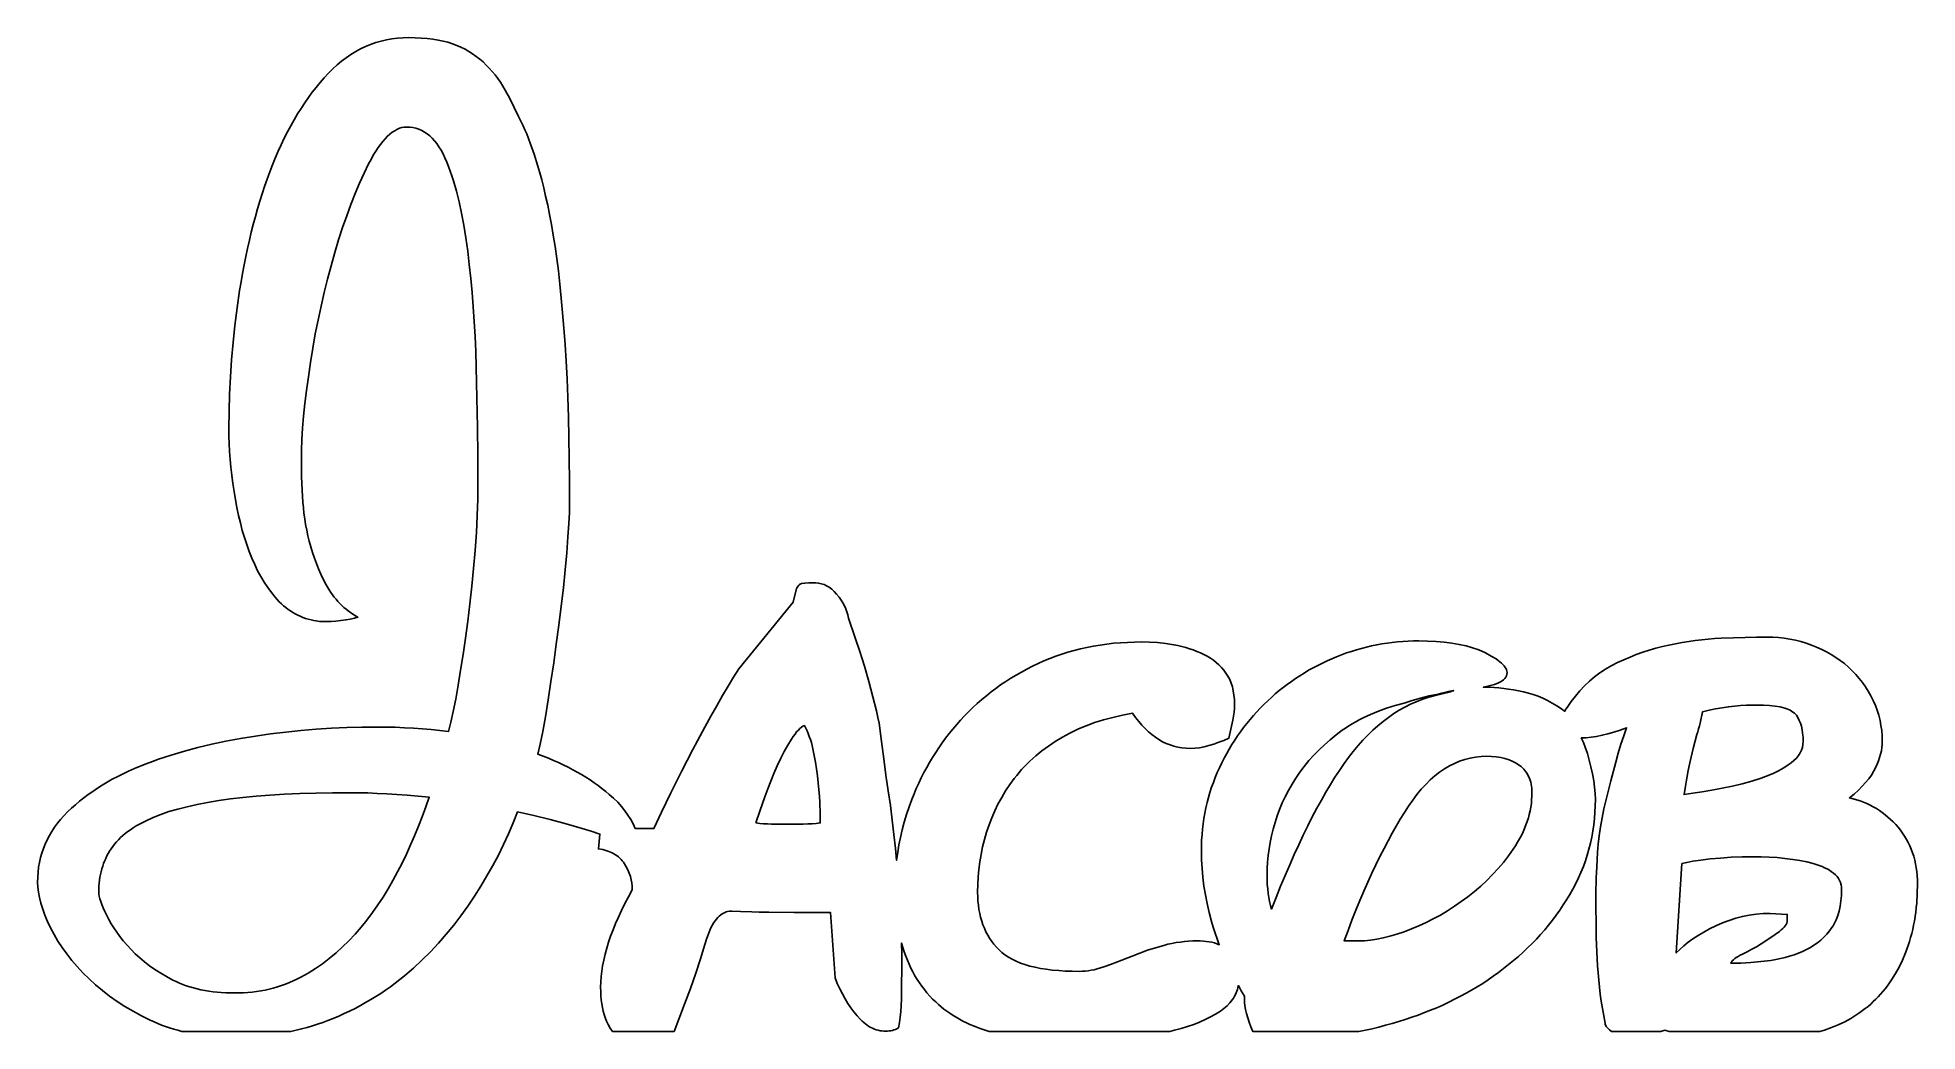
# Model space of a CAD drawing. Extents: x 48 to 189, y 17 to 91.
import ezdxf

# ---------------------------------------------------------------- set-up
doc = ezdxf.new("R2010")
doc.units = 0
doc.layers.add('CAMADA_1', color=18, linetype='CONTINUOUS')

msp = doc.modelspace()

# ---------------------------------------------------------------- linework, layer by layer
at = {"layer": 'CAMADA_1'}
for points in [[(59.07, 16.82), (67.2, 16.82), (67.61, 16.91), (68.02, 17), (68.42, 17.11), (68.82, 17.23), (69.21, 17.35), (69.6, 17.49), (69.99, 17.63), (70.37, 17.78), (70.79, 17.96), (71.2, 18.15), (71.61, 18.34), (72.01, 18.54), (72.41, 18.75), (72.8, 18.97), (73.19, 19.19), (73.56, 19.42), (73.94, 19.66), (74.3, 19.91), (74.66, 20.16), (75.02, 20.42), (75.37, 20.69), (75.71, 20.97), (76.05, 21.26), (76.38, 21.55), (77.02, 22.15), (77.65, 22.77), (78.25, 23.42), (78.83, 24.08), (79.39, 24.76), (79.93, 25.46), (80.45, 26.18), (80.95, 26.92), (81.43, 27.68), (81.88, 28.45), (82.32, 29.22), (82.73, 30), (83.12, 30.8), (83.49, 31.6), (83.84, 32.41), (84.17, 33.23), (85.39, 32.96), (86.6, 32.67), (87.8, 32.35), (88.99, 32), (89.67, 31.79), (90.33, 31.57), (90.21, 30.46), (90.54, 30.41), (90.84, 30.33), (90.99, 30.28), (91.12, 30.23), (91.25, 30.17), (91.38, 30.1), (91.5, 30.03), (91.61, 29.95), (91.72, 29.87), (91.82, 29.78), (91.91, 29.68), (92, 29.58), (92.08, 29.47), (92.16, 29.36), (92.3, 29.13), (92.42, 28.89), (92.52, 28.65), (92.61, 28.41), (92.67, 28.16), (92.72, 27.92), (92.74, 27.67), (92.75, 27.41), (92.47, 26.89), (92.2, 26.37), (91.95, 25.87), (91.72, 25.37), (91.5, 24.88), (91.31, 24.4), (91.13, 23.94), (90.98, 23.48), (90.84, 23.03), (90.72, 22.58), (90.61, 22.15), (90.53, 21.73), (90.47, 21.32), (90.42, 20.91), (90.39, 20.52), (90.38, 20.13), (90.39, 19.8), (90.4, 19.48), (90.43, 19.18), (90.47, 18.88), (90.51, 18.6), (90.57, 18.34), (90.64, 18.09), (90.72, 17.85), (90.83, 17.59), (90.95, 17.33), (91.1, 17.07), (91.28, 16.82), (95.87, 16.82), (96.65, 18.86), (97.09, 20.03), (97.49, 21.16), (97.85, 22.25), (98.17, 23.31), (98.33, 23.8), (98.49, 24.24), (98.58, 24.43), (98.66, 24.62), (98.76, 24.79), (98.85, 24.95), (98.95, 25.09), (99.04, 25.22), (99.15, 25.34), (99.25, 25.44), (99.36, 25.53), (99.47, 25.61), (99.58, 25.67), (99.7, 25.72), (99.72, 25.74), (99.76, 25.76), (99.86, 25.78), (100.01, 25.8), (100.2, 25.8), (100.83, 25.79), (101.69, 25.76), (102.25, 25.74), (102.97, 25.73), (104.86, 25.72), (107.57, 25.72), (107.91, 20.81), (108.08, 20.39), (108.27, 20), (108.46, 19.62), (108.66, 19.25), (108.87, 18.91), (109.09, 18.58), (109.32, 18.27), (109.56, 17.97), (109.81, 17.7), (109.93, 17.58), (110.06, 17.47), (110.19, 17.37), (110.32, 17.28), (110.45, 17.19), (110.59, 17.12), (110.72, 17.05), (110.86, 16.99), (111, 16.94), (111.14, 16.9), (111.28, 16.87), (111.42, 16.85), (111.57, 16.83), (111.72, 16.83), (111.84, 16.83), (111.97, 16.85), (112.09, 16.87), (112.2, 16.89), (112.32, 16.93), (112.43, 16.97), (112.54, 17.02), (112.65, 17.08), (112.73, 17.47), (112.79, 17.88), (112.83, 18.3), (112.86, 18.73), (112.88, 19.26), (112.89, 19.95), (112.9, 21.83), (112.9, 22.63), (112.89, 23.42), (112.98, 23.09), (113.09, 22.77), (113.2, 22.45), (113.32, 22.14), (113.45, 21.84), (113.59, 21.54), (113.73, 21.26), (113.89, 20.98), (114.05, 20.71), (114.23, 20.44), (114.41, 20.19), (114.6, 19.94), (114.79, 19.69), (115, 19.46), (115.21, 19.23), (115.44, 19.02), (115.64, 18.83), (115.84, 18.66), (116.06, 18.49), (116.28, 18.32), (116.5, 18.17), (116.74, 18.01), (116.98, 17.87), (117.22, 17.73), (117.48, 17.59), (117.74, 17.46), (118, 17.34), (118.28, 17.22), (118.56, 17.11), (118.85, 17.01), (119.14, 16.91), (119.44, 16.82), (132.94, 16.82), (133.3, 16.9), (133.8, 17.03), (134.28, 17.18), (134.74, 17.34), (135.17, 17.51), (135.59, 17.7), (135.99, 17.9), (136.37, 18.11), (136.73, 18.34), (137, 18.53), (137.24, 18.74), (137.45, 18.96), (137.55, 19.08), (137.64, 19.19), (137.72, 19.31), (137.79, 19.44), (137.86, 19.57), (137.91, 19.69), (137.97, 19.83), (138.01, 19.96), (138.05, 20.1), (138.08, 20.24), (138.3, 19.84), (138.53, 19.44), (138.53, 19.27), (138.54, 19.01), (138.57, 18.74), (138.62, 18.45), (138.69, 18.15), (138.78, 17.84), (138.89, 17.51), (139.02, 17.17), (139.16, 16.82), (147.09, 16.82), (147.59, 16.92), (148.09, 17.02), (148.58, 17.14), (149.08, 17.27), (149.57, 17.4), (150.07, 17.55), (150.56, 17.71), (151.06, 17.87), (151.53, 18.04), (152, 18.22), (152.46, 18.4), (152.92, 18.59), (153.37, 18.79), (153.81, 19), (154.25, 19.22), (154.68, 19.44), (155.11, 19.67), (155.52, 19.91), (155.94, 20.16), (156.35, 20.41), (156.75, 20.68), (157.14, 20.95), (157.53, 21.23), (157.92, 21.51), (158.29, 21.81), (158.66, 22.11), (159.02, 22.42), (159.37, 22.73), (159.71, 23.06), (160.04, 23.38), (160.37, 23.72), (160.68, 24.06), (160.99, 24.41), (161.28, 24.77), (161.57, 25.14), (161.85, 25.51), (162.12, 25.88), (162.38, 26.27), (162.63, 26.66), (162.87, 27.06), (163.1, 27.46), (163.32, 27.87), (163.52, 28.29), (163.7, 28.71), (163.88, 29.14), (164.03, 29.57), (164.17, 30), (164.3, 30.45), (164.41, 30.89), (164.51, 31.35), (164.59, 31.8), (164.66, 32.27), (164.71, 32.73), (164.75, 33.21), (164.77, 33.69), (164.78, 34.17), (164.76, 34.61), (164.72, 35.07), (164.66, 35.56), (164.56, 36.08), (164.45, 36.6), (164.32, 37.1), (164.18, 37.59), (164.01, 38.07), (163.88, 38.42), (163.72, 38.77), (164.09, 38.78), (164.47, 38.82), (164.87, 38.88), (165.29, 38.96), (165.72, 39.07), (166.16, 39.2), (166.63, 39.35), (167.11, 39.53), (166.9, 38.92), (166.69, 38.29), (166.49, 37.63), (166.3, 36.95), (165.93, 35.55), (165.58, 34.15), (165.42, 33.46), (165.29, 32.78), (165.17, 32.11), (165.07, 31.44), (165, 30.81), (164.95, 30.21), (164.92, 29.64), (164.9, 29.12), (164.87, 28.7), (164.84, 28.29), (164.83, 27.89), (164.82, 27.51), (164.82, 26.07), (164.83, 24.94), (164.85, 23.83), (164.89, 22.76), (164.95, 21.71), (164.98, 21.19), (165.03, 20.66), (165.08, 20.13), (165.15, 19.6), (165.22, 19.07), (165.3, 18.52), (165.4, 17.98), (165.5, 17.43), (165.5, 17.35), (165.59, 17.19), (165.7, 17.05), (165.84, 16.93), (165.99, 16.82), (169.68, 16.82), (169.98, 16.92), (170.31, 16.82), (181.57, 16.82), (181.92, 16.92), (182.44, 17.11), (182.94, 17.31), (183.43, 17.54), (183.89, 17.79), (184.34, 18.07), (184.55, 18.22), (184.76, 18.37), (184.97, 18.53), (185.17, 18.69), (185.37, 18.86), (185.56, 19.04), (185.75, 19.22), (185.93, 19.41), (186.11, 19.61), (186.28, 19.81), (186.45, 20.01), (186.62, 20.23), (186.93, 20.67), (187.22, 21.14), (187.49, 21.63), (187.74, 22.14), (187.98, 22.68), (188.08, 22.96), (188.18, 23.24), (188.28, 23.53), (188.36, 23.83), (188.44, 24.13), (188.52, 24.44), (188.58, 24.75), (188.64, 25.07), (188.69, 25.4), (188.74, 25.73), (188.78, 26.07), (188.81, 26.41), (188.85, 27.12), (188.86, 27.85), (188.86, 28.16), (188.84, 28.47), (188.81, 28.77), (188.77, 29.06), (188.72, 29.35), (188.66, 29.63), (188.59, 29.91), (188.5, 30.17), (188.41, 30.44), (188.3, 30.69), (188.18, 30.94), (188.05, 31.18), (187.91, 31.41), (187.76, 31.64), (187.6, 31.86), (187.43, 32.08), (187.24, 32.29), (187.05, 32.48), (186.86, 32.67), (186.66, 32.85), (186.45, 33.02), (186.24, 33.18), (186.02, 33.33), (185.8, 33.48), (185.56, 33.61), (185.33, 33.73), (185.09, 33.85), (184.84, 33.95), (184.58, 34.05), (184.32, 34.13), (184.06, 34.21), (183.78, 34.28), (184.13, 34.57), (184.45, 34.86), (184.73, 35.15), (184.99, 35.43), (185.22, 35.71), (185.42, 35.99), (185.59, 36.26), (185.73, 36.52), (185.85, 36.79), (185.95, 37.05), (186.04, 37.3), (186.11, 37.55), (186.17, 37.8), (186.21, 38.04), (186.23, 38.28), (186.24, 38.51), (186.23, 38.91), (186.2, 39.31), (186.14, 39.7), (186.07, 40.08), (185.98, 40.46), (185.86, 40.83), (185.72, 41.2), (185.56, 41.56), (185.39, 41.92), (185.19, 42.26), (184.98, 42.59), (184.76, 42.91), (184.52, 43.21), (184.26, 43.51), (183.99, 43.79), (183.7, 44.06), (183.4, 44.32), (183.08, 44.56), (182.76, 44.79), (182.42, 45), (182.07, 45.2), (181.71, 45.38), (181.33, 45.55), (180.95, 45.71), (180.55, 45.85), (180.15, 45.97), (179.74, 46.07), (179.33, 46.15), (178.91, 46.22), (178.48, 46.27), (178.05, 46.29), (177.6, 46.3), (176.82, 46.3), (175.99, 46.28), (175.1, 46.25), (174.18, 46.22), (173.7, 46.19), (173.22, 46.15), (172.73, 46.11), (172.25, 46.05), (171.76, 45.98), (171.27, 45.9), (170.78, 45.81), (170.28, 45.71), (169.79, 45.6), (169.29, 45.47), (168.81, 45.33), (168.32, 45.17), (167.84, 45), (167.37, 44.81), (166.9, 44.61), (166.43, 44.4), (165.97, 44.16), (165.53, 43.91), (165.12, 43.63), (164.71, 43.33), (164.33, 43.01), (163.97, 42.66), (163.62, 42.29), (163.3, 41.9), (162.97, 41.48), (162.66, 41.05), (162.57, 40.91), (162.48, 40.75), (162.36, 40.85), (162.24, 40.94), (161.9, 41.17), (161.55, 41.37), (161.2, 41.56), (160.85, 41.73), (160.49, 41.88), (160.13, 42.01), (159.77, 42.12), (159.4, 42.21), (159.03, 42.29), (158.66, 42.36), (158.29, 42.42), (157.93, 42.47), (157.56, 42.5), (157.2, 42.53), (156.84, 42.55), (156.48, 42.55), (156.39, 42.55), (156.66, 42.61), (156.93, 42.68), (157.23, 42.77), (157.54, 42.89), (157.69, 42.96), (157.81, 43.03), (157.92, 43.12), (158.01, 43.21), (158.08, 43.31), (158.13, 43.41), (158.16, 43.53), (158.17, 43.65), (158.16, 43.75), (158.14, 43.85), (158.1, 43.94), (158.04, 44.04), (157.97, 44.15), (157.87, 44.25), (157.77, 44.35), (157.64, 44.46), (157.5, 44.56), (157.35, 44.67), (156.98, 44.89), (156.55, 45.12), (156.06, 45.35), (155.6, 45.5), (155.11, 45.64), (154.59, 45.76), (154.04, 45.85), (153.47, 45.93), (152.86, 45.98), (152.23, 46.01), (151.57, 46.02), (151.17, 46.02), (150.77, 46), (150.37, 45.98), (149.98, 45.95), (149.59, 45.91), (149.2, 45.86), (148.81, 45.8), (148.43, 45.73), (148.04, 45.65), (147.66, 45.56), (147.28, 45.46), (146.91, 45.36), (146.54, 45.24), (146.16, 45.12), (145.8, 44.98), (145.43, 44.84), (145.07, 44.69), (144.71, 44.53), (144.36, 44.36), (144.01, 44.19), (143.67, 44.01), (143.33, 43.82), (143, 43.62), (142.68, 43.42), (142.36, 43.21), (142.04, 42.99), (141.73, 42.77), (141.43, 42.54), (141.13, 42.3), (140.84, 42.05), (140.55, 41.8), (140.27, 41.54), (139.99, 41.27), (139.72, 41), (139.46, 40.72), (139.2, 40.43), (138.95, 40.14), (138.71, 39.84), (138.47, 39.54), (138.24, 39.23), (138.02, 38.91), (137.81, 38.59), (137.6, 38.27), (137.4, 37.93), (137.21, 37.59), (137.02, 37.25), (136.84, 36.9), (136.67, 36.54), (136.5, 36.18), (136.35, 35.81), (136.21, 35.44), (136.07, 35.07), (135.95, 34.69), (135.84, 34.31), (135.74, 33.93), (135.65, 33.54), (135.57, 33.14), (135.5, 32.74), (135.45, 32.34), (135.4, 31.94), (135.36, 31.53), (135.33, 31.11), (135.32, 30.7), (135.31, 30.28), (135.32, 29.64), (135.36, 29), (135.42, 28.35), (135.5, 27.69), (135.61, 27.04), (135.74, 26.37), (135.9, 25.7), (136.07, 25.03), (136.2, 24.6), (136.34, 24.17), (136.49, 23.74), (136.65, 23.3), (136.47, 23.37), (136.29, 23.43), (136.09, 23.48), (135.89, 23.52), (135.68, 23.55), (135.46, 23.57), (135.23, 23.58), (134.99, 23.59), (134.68, 23.58), (134.36, 23.57), (134.05, 23.54), (133.74, 23.5), (133.42, 23.46), (133.11, 23.4), (132.8, 23.33), (132.5, 23.25), (131.89, 23.07), (131.29, 22.88), (130.7, 22.67), (130.13, 22.44), (129.03, 22.01), (128.51, 21.82), (128.01, 21.64), (127.77, 21.56), (127.53, 21.49), (127.3, 21.43), (127.07, 21.39), (126.84, 21.35), (126.62, 21.32), (126.4, 21.31), (126.19, 21.3), (125.65, 21.31), (125.13, 21.33), (124.64, 21.36), (124.16, 21.4), (123.71, 21.46), (123.28, 21.53), (122.87, 21.61), (122.49, 21.7), (122.12, 21.81), (121.78, 21.93), (121.46, 22.06), (121.16, 22.21), (120.88, 22.36), (120.62, 22.53), (120.39, 22.72), (120.18, 22.91), (119.98, 23.12), (119.8, 23.33), (119.63, 23.55), (119.47, 23.78), (119.33, 24.02), (119.2, 24.27), (119.08, 24.53), (118.97, 24.79), (118.88, 25.07), (118.8, 25.35), (118.73, 25.64), (118.67, 25.94), (118.63, 26.25), (118.6, 26.57), (118.58, 26.89), (118.57, 27.23), (118.58, 27.8), (118.61, 28.37), (118.67, 28.93), (118.74, 29.49), (118.83, 30.05), (118.95, 30.61), (119.09, 31.16), (119.25, 31.72), (119.43, 32.26), (119.63, 32.79), (119.86, 33.31), (120.1, 33.82), (120.38, 34.32), (120.67, 34.8), (120.98, 35.28), (121.32, 35.74), (121.5, 35.96), (121.68, 36.18), (121.87, 36.4), (122.07, 36.61), (122.48, 37.02), (122.92, 37.42), (123.38, 37.8), (123.87, 38.16), (124.38, 38.5), (124.92, 38.83), (125.2, 38.98), (125.48, 39.13), (125.78, 39.28), (126.07, 39.41), (126.38, 39.55), (126.69, 39.67), (127.01, 39.79), (127.33, 39.91), (127.66, 40.01), (128, 40.12), (128.7, 40.3), (129.42, 40.47), (130.17, 40.61), (130.39, 40.29), (130.63, 39.99), (130.86, 39.71), (131.11, 39.46), (131.35, 39.22), (131.61, 39.01), (131.87, 38.81), (132.14, 38.64), (132.41, 38.48), (132.69, 38.35), (132.97, 38.24), (133.26, 38.14), (133.56, 38.07), (133.86, 38.02), (134.17, 37.99), (134.49, 37.98), (134.83, 37.99), (135.17, 38.03), (135.53, 38.1), (135.88, 38.19), (136.25, 38.31), (136.61, 38.44), (136.99, 38.58), (137.37, 38.74), (137.66, 40.1), (137.72, 40.39), (137.76, 40.69), (137.78, 40.99), (137.79, 41.28), (137.78, 41.63), (137.75, 41.97), (137.7, 42.28), (137.63, 42.58), (137.54, 42.87), (137.43, 43.13), (137.3, 43.38), (137.15, 43.61), (136.99, 43.83), (136.81, 44.03), (136.62, 44.22), (136.42, 44.4), (136.21, 44.57), (135.99, 44.73), (135.75, 44.87), (135.5, 45.01), (135.25, 45.13), (134.98, 45.24), (134.71, 45.35), (134.43, 45.44), (134.15, 45.53), (133.86, 45.6), (133.56, 45.67), (133.26, 45.73), (132.65, 45.82), (132.04, 45.89), (131.44, 45.93), (130.85, 45.94), (130.31, 45.93), (129.78, 45.91), (129.26, 45.88), (128.74, 45.84), (128.23, 45.78), (127.73, 45.71), (127.24, 45.63), (126.75, 45.54), (126.27, 45.43), (125.8, 45.31), (125.33, 45.18), (124.87, 45.03), (124.42, 44.88), (123.97, 44.71), (123.53, 44.53), (123.1, 44.33), (122.68, 44.13), (122.26, 43.91), (121.85, 43.69), (121.45, 43.46), (121.06, 43.23), (120.68, 42.98), (120.3, 42.73), (119.94, 42.47), (119.58, 42.2), (119.23, 41.92), (118.89, 41.64), (118.55, 41.35), (118.23, 41.05), (117.91, 40.74), (117.6, 40.42), (117.3, 40.1), (117.01, 39.77), (116.72, 39.43), (116.45, 39.09), (116.18, 38.74), (115.93, 38.39), (115.68, 38.03), (115.44, 37.67), (115.2, 37.3), (114.98, 36.93), (114.77, 36.55), (114.56, 36.17), (114.36, 35.78), (114.17, 35.39), (113.99, 34.99), (113.82, 34.58), (113.66, 34.17), (113.45, 33.61), (113.26, 33.04), (113.09, 32.47), (112.94, 31.9), (112.81, 31.33), (112.69, 30.76), (112.6, 30.19), (112.52, 29.61), (112.44, 30.5), (112.32, 31.55), (112.19, 32.62), (112.05, 33.71), (111.89, 34.82), (111.72, 35.98), (111.55, 37.2), (111.38, 38.5), (111.21, 39.86), (111.12, 40.3), (111.01, 40.78), (110.74, 41.85), (110.44, 42.99), (110.11, 44.13), (109.77, 45.23), (109.43, 46.25), (108.92, 47.73), (108.87, 47.96), (108.8, 48.19), (108.72, 48.42), (108.62, 48.64), (108.5, 48.86), (108.36, 49.08), (108.21, 49.3), (108.03, 49.51), (107.85, 49.71), (107.67, 49.88), (107.48, 50.03), (107.28, 50.14), (107.09, 50.24), (106.88, 50.3), (106.68, 50.34), (106.47, 50.36), (105.96, 50.36), (105.65, 50.35), (105.41, 50.31), (105.36, 50.3), (105.31, 50.27), (105.26, 50.24), (105.21, 50.2), (105.12, 50.08), (105.03, 49.93), (104.78, 48.92), (100.71, 43.92), (100.32, 43.31), (99.92, 42.64), (99.5, 41.93), (99.06, 41.17), (98.62, 40.38), (98.17, 39.57), (97.28, 37.91), (96.43, 36.25), (95.63, 34.65), (94.93, 33.2), (94.36, 31.98), (92.97, 31.98), (92.81, 32.33), (92.63, 32.67), (92.42, 33), (92.19, 33.32), (91.94, 33.64), (91.66, 33.95), (91.35, 34.25), (91.03, 34.54), (90.76, 34.77), (90.48, 34.99), (90.19, 35.2), (89.9, 35.41), (89.6, 35.62), (89.28, 35.82), (88.96, 36.02), (88.63, 36.21), (88.3, 36.39), (87.95, 36.57), (87.59, 36.75), (87.23, 36.92), (86.86, 37.08), (86.48, 37.24), (86.09, 37.4), (85.69, 37.55), (85.87, 38.31), (86.05, 39.24), (86.25, 40.34), (86.45, 41.61), (86.66, 42.98), (86.87, 44.37), (87.06, 45.77), (87.26, 47.2), (87.44, 48.62), (87.6, 50), (87.73, 51.33), (87.85, 52.62), (87.94, 53.8), (88.01, 54.8), (88.05, 55.62), (88.06, 56.26), (88.06, 57.98), (88.04, 59.64), (88.01, 61.23), (87.98, 62.76), (87.93, 64.22), (87.87, 65.61), (87.8, 66.94), (87.72, 68.2), (87.64, 69.4), (87.54, 70.55), (87.44, 71.65), (87.33, 72.7), (87.22, 73.69), (87.1, 74.63), (86.97, 75.53), (86.83, 76.37), (86.7, 77.16), (86.56, 77.91), (86.42, 78.62), (86.27, 79.29), (86.13, 79.91), (85.99, 80.5), (85.84, 81.03), (85.69, 81.53), (85.4, 82.43), (85.12, 83.24), (84.85, 83.94), (84.72, 84.25), (84.59, 84.54), (84.25, 85.24), (83.91, 85.92), (83.58, 86.58), (83.24, 87.2), (83.06, 87.51), (82.88, 87.8), (82.69, 88.08), (82.49, 88.35), (82.27, 88.61), (82.05, 88.86), (81.82, 89.09), (81.59, 89.32), (81.34, 89.54), (81.08, 89.74), (80.81, 89.93), (80.53, 90.1), (80.24, 90.27), (79.93, 90.42), (79.62, 90.55), (79.3, 90.68), (78.96, 90.79), (78.6, 90.88), (78.23, 90.96), (77.83, 91.03), (77.41, 91.08), (76.97, 91.11), (76.52, 91.13), (76.04, 91.14), (75.61, 91.13), (75.19, 91.1), (74.77, 91.05), (74.36, 90.97), (73.96, 90.88), (73.57, 90.77), (73.18, 90.63), (72.8, 90.47), (72.43, 90.3), (72.06, 90.1), (71.71, 89.88), (71.36, 89.64), (71.01, 89.38), (70.68, 89.1), (70.35, 88.8), (70.03, 88.47), (69.71, 88.14), (69.41, 87.78), (69.11, 87.42), (68.81, 87.05), (68.53, 86.66), (68.25, 86.26), (67.98, 85.85), (67.71, 85.43), (67.45, 84.99), (67.2, 84.55), (66.96, 84.09), (66.72, 83.62), (66.49, 83.13), (66.26, 82.64), (66.05, 82.13), (65.84, 81.62), (65.64, 81.09), (65.44, 80.55), (65.25, 80.01), (65.07, 79.46), (64.89, 78.9), (64.72, 78.33), (64.56, 77.76), (64.4, 77.17), (64.25, 76.58), (64.11, 75.98), (63.97, 75.37), (63.84, 74.76), (63.71, 74.14), (63.6, 73.51), (63.49, 72.87), (63.38, 72.22), (63.19, 70.92), (63.03, 69.62), (62.89, 68.33), (62.78, 67.04), (62.69, 65.76), (62.63, 64.48), (62.59, 63.2), (62.58, 61.93), (62.58, 61.36), (62.6, 60.78), (62.63, 60.19), (62.67, 59.6), (62.73, 59.01), (62.79, 58.41), (62.87, 57.8), (62.96, 57.19), (63.06, 56.58), (63.17, 55.99), (63.3, 55.41), (63.44, 54.84), (63.58, 54.29), (63.75, 53.75), (63.92, 53.22), (64.1, 52.7), (64.3, 52.21), (64.51, 51.73), (64.73, 51.27), (64.97, 50.83), (65.22, 50.41), (65.48, 50.01), (65.76, 49.63), (66.05, 49.28), (66.2, 49.11), (66.35, 48.94), (66.51, 48.79), (66.67, 48.64), (66.84, 48.51), (67.01, 48.38), (67.18, 48.26), (67.36, 48.14), (67.54, 48.04), (67.73, 47.94), (67.92, 47.86), (68.11, 47.78), (68.31, 47.7), (68.51, 47.64), (68.72, 47.59), (68.93, 47.54), (69.09, 47.53), (69.22, 47.5), (69.36, 47.47), (69.52, 47.46), (69.86, 47.46), (70.22, 47.48), (70.58, 47.5), (70.96, 47.54), (71.33, 47.59), (71.66, 47.65), (71.96, 47.71), (72.23, 47.79), (72.04, 47.9), (71.86, 48.02), (71.68, 48.14), (71.51, 48.26), (71.34, 48.39), (71.18, 48.53), (71.03, 48.67), (70.88, 48.82), (70.73, 48.97), (70.59, 49.13), (70.45, 49.3), (70.33, 49.47), (70.2, 49.64), (70.08, 49.83), (69.86, 50.21), (69.65, 50.6), (69.46, 51), (69.28, 51.4), (69.12, 51.8), (68.97, 52.21), (68.83, 52.63), (68.7, 53.05), (68.59, 53.47), (68.49, 53.89), (68.4, 54.31), (68.32, 54.73), (68.25, 55.15), (68.19, 55.57), (68.15, 55.98), (68.11, 56.4), (68.08, 56.81), (68.02, 58.3), (68, 58.93), (68, 59.48), (68.01, 60.26), (68.04, 61.08), (68.09, 61.94), (68.17, 62.84), (68.26, 63.78), (68.38, 64.76), (68.52, 65.78), (68.67, 66.84), (68.85, 67.92), (69.04, 68.98), (69.25, 70.02), (69.47, 71.06), (69.7, 72.08), (69.95, 73.08), (70.22, 74.08), (70.49, 75.06), (70.78, 76.01), (71.08, 76.93), (71.39, 77.82), (71.7, 78.66), (72.02, 79.48), (72.35, 80.25), (72.69, 81), (73.03, 81.7), (73.21, 82.03), (73.38, 82.35), (73.56, 82.64), (73.74, 82.91), (73.91, 83.15), (74.09, 83.38), (74.26, 83.58), (74.44, 83.77), (74.62, 83.93), (74.8, 84.07), (74.98, 84.18), (75.15, 84.28), (75.33, 84.36), (75.51, 84.41), (75.69, 84.44), (75.87, 84.45), (76.11, 84.44), (76.34, 84.41), (76.57, 84.36), (76.79, 84.29), (77, 84.2), (77.21, 84.08), (77.4, 83.95), (77.6, 83.8), (77.78, 83.62), (77.96, 83.43), (78.13, 83.21), (78.29, 82.98), (78.45, 82.72), (78.6, 82.44), (78.74, 82.15), (78.88, 81.83), (79.01, 81.5), (79.13, 81.15), (79.25, 80.8), (79.37, 80.43), (79.59, 79.66), (79.8, 78.85), (79.98, 78), (80.15, 77.11), (80.31, 76.17), (80.44, 75.18), (80.56, 74.17), (80.67, 73.13), (80.77, 72.08), (80.86, 71), (80.93, 69.91), (80.99, 68.79), (81.04, 67.66), (81.08, 66.5), (81.13, 64.21), (81.17, 62), (81.2, 59.85), (81.2, 57.78), (81.19, 56.61), (81.15, 55.39), (81.09, 54.12), (80.99, 52.79), (80.88, 51.44), (80.75, 50.11), (80.6, 48.8), (80.44, 47.5), (80.27, 46.23), (80.09, 45.01), (79.91, 43.84), (79.72, 42.71), (79.54, 41.67), (79.35, 40.75), (79.18, 39.94), (79, 39.24), (78.36, 39.32), (77.71, 39.39), (77.05, 39.45), (76.38, 39.5), (75.7, 39.53), (75.02, 39.56), (74.35, 39.58), (73.67, 39.58), (72.53, 39.57), (71.39, 39.54), (70.25, 39.49), (69.11, 39.41), (67.97, 39.32), (66.84, 39.2), (65.7, 39.06), (64.57, 38.9), (63.45, 38.72), (62.36, 38.52), (61.3, 38.3), (60.26, 38.05), (59.25, 37.78), (58.27, 37.48), (57.79, 37.33), (57.32, 37.17), (56.86, 37), (56.4, 36.83), (55.95, 36.65), (55.51, 36.47), (55.08, 36.28), (54.67, 36.08), (54.26, 35.88), (53.86, 35.67), (53.48, 35.45), (53.11, 35.23), (52.74, 35), (52.39, 34.77), (52.05, 34.53), (51.72, 34.28), (51.4, 34.03), (51.1, 33.77), (50.8, 33.5), (50.51, 33.23), (50.24, 32.95), (49.99, 32.67), (49.75, 32.38), (49.53, 32.08), (49.33, 31.77), (49.15, 31.46), (48.98, 31.14), (48.83, 30.82), (48.7, 30.49), (48.59, 30.15), (48.49, 29.81), (48.41, 29.45), (48.35, 29.1), (48.31, 28.73), (48.28, 28.36), (48.27, 27.98), (48.29, 27.61), (48.33, 27.23), (48.41, 26.83), (48.51, 26.41), (48.65, 25.97), (48.82, 25.51), (49.02, 25.04), (49.24, 24.55), (49.5, 24.06), (49.79, 23.57), (50.11, 23.09), (50.45, 22.61), (50.83, 22.13), (51.23, 21.66), (51.66, 21.2), (52.12, 20.74), (52.61, 20.3), (53.12, 19.87), (53.66, 19.46), (54.22, 19.06), (54.8, 18.68), (55.41, 18.32), (56.04, 17.98), (56.69, 17.65), (56.98, 17.52), (57.26, 17.4), (57.55, 17.29), (57.84, 17.18), (58.14, 17.08), (58.45, 16.98), (58.75, 16.9)], [(152.25, 41.79), (153.13, 42.02), (153.94, 42.21), (154.09, 42.28), (154.15, 42.29), (154.19, 42.3), (153.9, 42.25), (153.6, 42.19), (153.3, 42.12), (153.01, 42.04), (152.34, 41.91), (151.7, 41.75), (151.07, 41.57), (150.47, 41.37), (149.8, 41.19), (149.16, 40.99), (148.55, 40.76), (147.96, 40.52), (147.4, 40.26), (147.12, 40.12), (146.86, 39.97), (146.6, 39.82), (146.34, 39.66), (146.09, 39.5), (145.85, 39.34), (145.39, 38.99), (144.94, 38.63), (144.51, 38.26), (144.11, 37.87), (143.72, 37.48), (143.35, 37.07), (143.01, 36.64), (142.68, 36.2), (142.37, 35.75), (142.09, 35.3), (141.82, 34.84), (141.58, 34.37), (141.36, 33.9), (141.15, 33.42), (140.97, 32.93), (140.82, 32.44), (140.68, 31.94), (140.56, 31.44), (140.45, 30.95), (140.37, 30.46), (140.31, 29.96), (140.26, 29.47), (140.23, 28.99), (140.22, 28.5), (140.23, 28.14), (140.24, 27.8), (140.27, 27.47), (140.31, 27.14), (140.36, 26.83), (140.41, 26.53), (140.48, 26.24), (140.56, 25.96), (140.9, 26.82), (141.24, 27.67), (141.58, 28.48), (141.92, 29.27), (142.26, 30.04), (142.59, 30.78), (142.93, 31.5), (143.27, 32.19), (143.61, 32.86), (143.95, 33.5), (144.29, 34.12), (144.63, 34.71), (144.96, 35.28), (145.3, 35.82), (145.64, 36.34), (145.98, 36.84), (146.32, 37.31), (146.67, 37.76), (147.03, 38.19), (147.39, 38.59), (147.76, 38.98), (148.13, 39.34), (148.51, 39.68), (148.9, 40), (149.3, 40.3), (149.7, 40.58), (150.11, 40.83), (150.52, 41.07), (150.94, 41.28), (151.37, 41.47), (151.8, 41.64)], [(176.5, 41.22), (176.08, 41.21), (175.64, 41.19), (175.19, 41.15), (174.73, 41.1), (174.25, 41.02), (173.77, 40.94), (173.28, 40.83), (172.78, 40.71), (172.61, 39.87), (172.56, 39.66), (172.5, 39.44), (172.43, 39.23), (172.36, 39.02), (172.1, 37.98), (171.85, 36.9), (171.73, 36.34), (171.61, 35.76), (171.51, 35.16), (171.42, 34.53), (172.08, 34.63), (172.77, 34.74), (173.5, 34.86), (174.26, 35), (175.03, 35.16), (175.77, 35.34), (176.49, 35.54), (177.18, 35.76), (177.51, 35.88), (177.83, 36.01), (178.13, 36.14), (178.42, 36.28), (178.69, 36.43), (178.95, 36.58), (179.2, 36.74), (179.42, 36.9), (179.63, 37.08), (179.81, 37.26), (179.97, 37.45), (180.09, 37.65), (180.19, 37.85), (180.26, 38.06), (180.3, 38.28), (180.31, 38.51), (180.31, 38.82), (180.28, 39.11), (180.24, 39.38), (180.19, 39.64), (180.12, 39.87), (180.03, 40.08), (179.92, 40.28), (179.81, 40.46), (179.74, 40.54), (179.66, 40.62), (179.56, 40.69), (179.46, 40.76), (179.35, 40.83), (179.22, 40.89), (179.09, 40.94), (178.94, 40.99), (178.61, 41.08), (178.23, 41.14), (177.81, 41.19), (177.35, 41.22)], [(101.98, 32.41), (102.28, 32.37), (102.57, 32.34), (102.87, 32.33), (103.17, 32.32), (105.54, 32.32), (105.87, 32.33), (106.19, 32.34), (106.51, 32.37), (106.81, 32.41), (106.8, 33.09), (106.77, 33.93), (106.74, 34.41), (106.7, 34.89), (106.65, 35.4), (106.6, 35.92), (106.53, 36.45), (106.45, 36.96), (106.36, 37.46), (106.26, 37.95), (106.2, 38.19), (106.14, 38.43), (106.07, 38.65), (105.99, 38.87), (105.91, 39.09), (105.82, 39.29), (105.72, 39.5), (105.62, 39.69), (105.51, 39.64), (105.4, 39.56), (105.29, 39.47), (105.17, 39.35), (105.04, 39.21), (104.92, 39.05), (104.78, 38.87), (104.65, 38.67), (104.38, 38.23), (104.11, 37.75), (103.85, 37.24), (103.59, 36.68), (103.34, 36.11), (103.1, 35.53), (102.88, 34.95), (102.66, 34.36), (102.28, 33.28)], [(156.65, 37.39), (156.23, 37.37), (155.82, 37.33), (155.41, 37.26), (155.01, 37.16), (154.62, 37.02), (154.24, 36.86), (153.86, 36.67), (153.49, 36.46), (153.13, 36.21), (152.78, 35.93), (152.43, 35.63), (152.09, 35.29), (151.76, 34.93), (151.43, 34.54), (151.12, 34.11), (150.81, 33.66), (150.5, 33.19), (150.19, 32.69), (149.89, 32.17), (149.58, 31.64), (149.28, 31.08), (148.98, 30.5), (148.67, 29.9), (148.37, 29.28), (148.07, 28.64), (147.77, 27.98), (147.47, 27.3), (147.17, 26.6), (146.87, 25.88), (146.57, 25.13), (146.28, 24.37), (145.98, 23.59), (147.08, 23.59), (147.51, 23.6), (147.96, 23.64), (148.43, 23.71), (148.91, 23.81), (149.41, 23.93), (149.93, 24.09), (150.47, 24.27), (151.02, 24.48), (151.57, 24.71), (152.12, 24.96), (152.66, 25.23), (153.2, 25.52), (153.72, 25.84), (154.24, 26.17), (154.75, 26.52), (155.25, 26.89), (155.74, 27.28), (156.21, 27.68), (156.66, 28.1), (157.09, 28.54), (157.51, 28.99), (157.9, 29.46), (158.28, 29.95), (158.64, 30.45), (158.81, 30.7), (158.96, 30.96), (159.11, 31.21), (159.25, 31.47), (159.37, 31.73), (159.49, 31.99), (159.59, 32.26), (159.69, 32.52), (159.77, 32.78), (159.84, 33.05), (159.9, 33.32), (159.95, 33.59), (159.99, 33.86), (160.01, 34.13), (160.03, 34.4), (160.03, 34.68), (160.03, 34.85), (160.02, 35.01), (160, 35.16), (159.98, 35.31), (159.94, 35.46), (159.9, 35.6), (159.86, 35.73), (159.8, 35.86), (159.74, 35.99), (159.67, 36.11), (159.59, 36.22), (159.51, 36.33), (159.42, 36.43), (159.32, 36.53), (159.22, 36.62), (159.1, 36.71), (158.86, 36.87), (158.6, 37.01), (158.32, 37.12), (158.02, 37.22), (157.71, 37.29), (157.37, 37.35), (157.02, 37.38)], [(63, 19.69), (63.34, 19.69), (63.67, 19.7), (64, 19.73), (64.33, 19.76), (64.65, 19.8), (64.97, 19.85), (65.28, 19.91), (65.59, 19.98), (65.9, 20.06), (66.21, 20.15), (66.51, 20.25), (66.8, 20.35), (67.1, 20.47), (67.39, 20.59), (67.67, 20.73), (67.95, 20.87), (68.51, 21.18), (69.05, 21.52), (69.58, 21.88), (70.09, 22.27), (70.59, 22.68), (71.08, 23.13), (71.56, 23.59), (72.02, 24.09), (72.47, 24.61), (72.9, 25.14), (73.32, 25.7), (73.72, 26.27), (74.11, 26.86), (74.49, 27.47), (74.85, 28.1), (75.19, 28.74), (75.53, 29.41), (75.85, 30.08), (76.16, 30.76), (76.46, 31.45), (76.75, 32.16), (77.03, 32.87), (77.3, 33.6), (77.56, 34.33), (76.73, 34.41), (75.92, 34.48), (75.14, 34.54), (74.39, 34.59), (73.66, 34.62), (72.96, 34.65), (72.29, 34.67), (71.64, 34.67), (70.33, 34.66), (69.08, 34.64), (67.88, 34.61), (66.74, 34.55), (65.65, 34.49), (64.61, 34.41), (63.63, 34.31), (62.71, 34.21), (61.83, 34.08), (60.99, 33.94), (60.2, 33.79), (59.46, 33.62), (58.75, 33.44), (58.09, 33.25), (57.48, 33.03), (56.91, 32.81), (56.38, 32.57), (56.13, 32.44), (55.88, 32.31), (55.65, 32.18), (55.43, 32.04), (55.22, 31.9), (55.02, 31.76), (54.83, 31.61), (54.65, 31.46), (54.48, 31.31), (54.32, 31.15), (54.17, 30.99), (54.03, 30.82), (53.9, 30.65), (53.77, 30.48), (53.66, 30.3), (53.56, 30.12), (53.46, 29.94), (53.37, 29.75), (53.28, 29.56), (53.21, 29.37), (53.14, 29.17), (53.08, 28.97), (53.02, 28.76), (52.97, 28.55), (52.93, 28.34), (52.9, 28.12), (52.88, 27.9), (52.86, 27.68), (52.84, 27.22), (52.85, 27.08), (52.88, 26.92), (52.93, 26.74), (52.99, 26.53), (53.07, 26.3), (53.18, 26.05), (53.3, 25.78), (53.44, 25.49), (53.59, 25.18), (53.77, 24.87), (53.97, 24.55), (54.19, 24.24), (54.42, 23.92), (54.68, 23.6), (54.96, 23.27), (55.26, 22.95), (55.57, 22.62), (55.91, 22.31), (56.27, 22.01), (56.65, 21.72), (57.05, 21.44), (57.48, 21.17), (57.92, 20.91), (58.39, 20.66), (58.63, 20.54), (58.88, 20.43), (59.13, 20.33), (59.39, 20.23), (59.66, 20.15), (59.93, 20.07), (60.21, 19.99), (60.49, 19.93), (60.79, 19.87), (61.08, 19.82), (61.39, 19.78), (61.7, 19.75), (62.01, 19.72), (62.34, 19.7), (62.67, 19.69)], [(176.59, 29.88), (175.75, 29.87), (174.94, 29.84), (174.14, 29.78), (173.37, 29.71), (172.67, 29.62), (172.08, 29.54), (171.61, 29.45), (171.25, 29.37), (170.83, 22.68), (171.1, 22.95), (171.4, 23.22), (171.72, 23.48), (172.08, 23.74), (172.46, 23.99), (172.88, 24.24), (173.32, 24.48), (173.79, 24.71), (174.28, 24.93), (174.78, 25.12), (175.28, 25.28), (175.78, 25.41), (176.29, 25.51), (176.81, 25.59), (177.33, 25.63), (177.86, 25.64), (179.13, 25.56), (179.13, 25.14), (179.12, 25.03), (179.09, 24.92), (179.04, 24.82), (178.98, 24.71), (178.9, 24.61), (178.79, 24.5), (178.67, 24.4), (178.54, 24.29), (177.9, 23.85), (177.18, 23.36), (176.84, 23.15), (176.49, 22.96), (176.14, 22.77), (175.78, 22.6), (175.61, 22.51), (175.46, 22.43), (175.32, 22.34), (175.2, 22.26), (175.1, 22.17), (175.01, 22.09), (174.95, 22), (174.9, 21.92), (175.65, 21.93), (176.41, 21.97), (177.16, 22.04), (177.9, 22.13), (178.27, 22.19), (178.62, 22.26), (178.97, 22.34), (179.31, 22.44), (179.64, 22.54), (179.96, 22.66), (180.27, 22.79), (180.57, 22.94), (180.86, 23.09), (181.13, 23.26), (181.39, 23.45), (181.64, 23.64), (181.87, 23.86), (182.08, 24.09), (182.29, 24.33), (182.47, 24.59), (182.56, 24.72), (182.64, 24.86), (182.72, 25.01), (182.79, 25.16), (182.91, 25.48), (183.01, 25.82), (183.09, 26.19), (183.15, 26.58), (183.18, 26.99), (183.19, 27.42), (183.18, 27.61), (183.16, 27.79), (183.11, 27.95), (183.04, 28.11), (182.96, 28.26), (182.86, 28.4), (182.74, 28.53), (182.6, 28.65), (182.45, 28.76), (182.28, 28.87), (182.11, 28.97), (181.92, 29.06), (181.73, 29.15), (181.52, 29.23), (181.3, 29.3), (181.08, 29.37), (180.59, 29.49), (180.08, 29.59), (179.54, 29.68), (178.96, 29.75), (178.37, 29.81), (177.77, 29.85), (177.18, 29.87)]]:
    msp.add_lwpolyline(points, close=True, dxfattribs=at)

doc.saveas('drawing.dxf')
